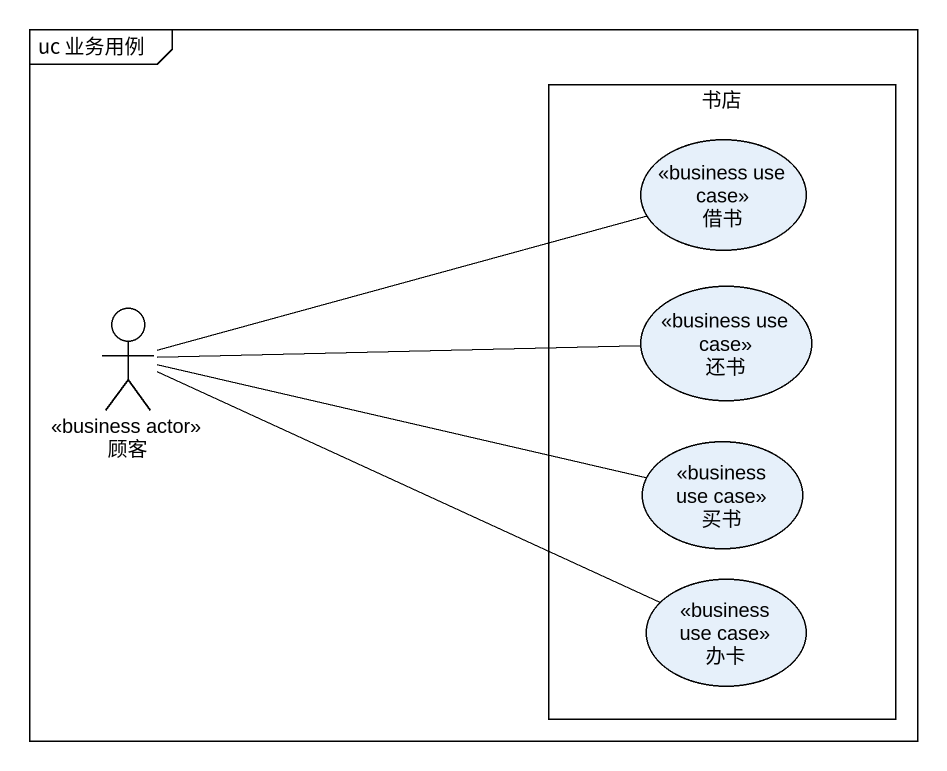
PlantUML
@startuml
mainframe uc 业务用例
rectangle 书店 {
  usecase 借书 <<business use case>>
  usecase 还书 <<business use case>>
  usecase 买书 <<business use case>>
  usecase 办卡 <<business use case>>
}
actor 顾客 <<business actor>>
顾客 -right- 借书
顾客 -right- 还书
顾客 -right- 买书
顾客 -right- 办卡
@enduml
